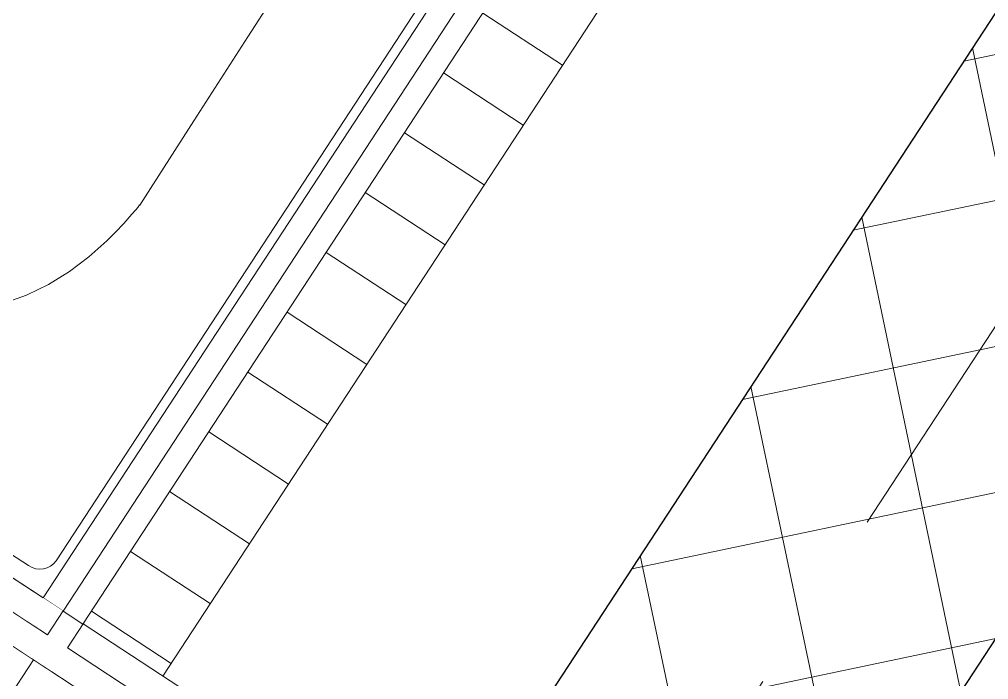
# Model space of a CAD drawing. Header units: metres. Extents: x 2696278.3 to 2696314, y 1245153.2 to 1245192.4.
# Drawn here: x 2696298.985 to 2696299.494, y 1245177.748 to 1245178.094 of the extents above; entities that cross this region are included whole.
import ezdxf

# ---------------------------------------------------------------- set-up
doc = ezdxf.new("R2010")
doc.units = ezdxf.units.M
doc.set_wipeout_variables(frame=1)
doc.linetypes.add('000_hbf_Strichpunkt 3_1_1mm Achsen', pattern=[0.25, 0.15, -0.05, 0, -0.05])
doc.linetypes.add('Wipeout_Contour', pattern=[10000, 0, -10000])
for name, color, linetype in [('0_C22_Innenwandkonstruktion.3D', 7, 'Continuous'), ('0_C22_Innenwandkonstruktion.3D Bauteilschraffuren', 7, 'Continuous'), ('0_C22_Innenwandkonstruktion.3D Schichttrennlinien', 7, 'Continuous'), ('0_E33_Sonnenschutz.3D', 7, 'Continuous'), ('0_G20_Bodenbelag.3D', 7, 'Continuous'), ('1_M01_Achsen.V', 7, 'Continuous'), ('1_R01_Raumstempel.V Kontur', 7, 'Continuous')]:
    doc.layers.add(name, color=color, linetype=linetype)

msp = doc.modelspace()

# ---------------------------------------------------------------- linework, layer by layer
at = {"layer": '0_G20_Bodenbelag.3D', "color": 255, "linetype": 'Wipeout_Contour', "lineweight": 18, "flags": 128}
msp.add_lwpolyline([(2696299.54816, 1245181.20713), (2696299.50435, 1245181.14019), (2696299.42067, 1245181.19495), (2696298.90597, 1245180.40839), (2696298.98964, 1245180.35363), (2696297.81785, 1245178.56294), (2696298.99769, 1245177.79088), (2696300.72799, 1245180.43507)], close=True, dxfattribs=at)
at = {"layer": '1_R01_Raumstempel.V Kontur', "color": 21, "linetype": 'Continuous', "lineweight": 0, "true_color": 0xffa8a8, "flags": 128}
msp.add_lwpolyline([(2696298.90596, 1245180.40839), (2696298.98964, 1245180.35363), (2696297.81781, 1245178.56289), (2696299.0102, 1245177.78261), (2696299.4506, 1245178.45561), (2696300.74055, 1245180.42686), (2696299.54816, 1245181.20713), (2696299.50435, 1245181.14019), (2696299.42067, 1245181.19495)], close=True, dxfattribs=at)

# ---------------------------------------------------------------- next in the draw order: wipeouts: each hides what was drawn before it
at = {"color": 254, "linetype": 'Wipeout_Contour', "lineweight": 0, "ltscale": 28.368813}
msp.add_wipeout([(2696299.01861, 1245177.77719), (2696299.00815, 1245177.78404), (2696298.99993, 1245177.77149), (2696299.01039, 1245177.76464)], dxfattribs=at).dxf.layer = '0_C22_Innenwandkonstruktion.3D Bauteilschraffuren'

# ---------------------------------------------------------------- next in the draw order: wipeouts: each hides what was drawn before it
at = {"color": 254, "linetype": 'Wipeout_Contour', "lineweight": 0, "ltscale": 29.993391}
msp.add_wipeout([(2696299.43433, 1245178.45814), (2696298.99765, 1245177.79083), (2696299.00811, 1245177.78398), (2696299.44479, 1245178.4513)], dxfattribs=at).dxf.layer = '0_C22_Innenwandkonstruktion.3D Bauteilschraffuren'

# ---------------------------------------------------------------- next in the draw order: wipeouts: each hides what was drawn before it
at = {"color": 254, "linetype": 'Wipeout_Contour', "lineweight": 0, "ltscale": 29.966969}
msp.add_wipeout([(2696299.43795, 1245178.44084), (2696299.00811, 1245177.78398), (2696299.01857, 1245177.77714), (2696299.44841, 1245178.434)], dxfattribs=at).dxf.layer = '0_C22_Innenwandkonstruktion.3D Bauteilschraffuren'

# ---------------------------------------------------------------- next in the draw order: linework, layer by layer
at = {"layer": '0_C22_Innenwandkonstruktion.3D', "color": 7, "linetype": 'Continuous', "lineweight": 13, "flags": 128}
msp.add_lwpolyline([(2696299.00811, 1245177.78398), (2696298.99765, 1245177.79083)], dxfattribs=at)
at = {"layer": '0_C22_Innenwandkonstruktion.3D Schichttrennlinien', "color": 7, "linetype": 'Continuous', "lineweight": 5}
msp.add_line((2696299.00815, 1245177.78404), (2696298.99993, 1245177.77149), dxfattribs=at)

# ---------------------------------------------------------------- next in the draw order: wipeouts: each hides what was drawn before it
at = {"color": 254, "linetype": 'Wipeout_Contour', "lineweight": 0, "ltscale": 29.864124}
msp.add_wipeout([(2696299.42103, 1245178.39216), (2696299.01857, 1245177.77714), (2696299.06041, 1245177.74976), (2696299.46287, 1245178.36478)], dxfattribs=at).dxf.layer = '0_C22_Innenwandkonstruktion.3D Bauteilschraffuren'

# ---------------------------------------------------------------- next in the draw order: hatches: boundary and pattern name
at = {"layer": '0_C22_Innenwandkonstruktion.3D Bauteilschraffuren', "linetype": 'Continuous', "lineweight": 0, "true_color": 0x000000}
h = msp.add_hatch(dxfattribs=at)
h.set_pattern_fill('DÄMMSTOFF__ALLGEMEIN_VER_31', color=18, angle=-33.2, style=0, pattern_type=2)
h.set_pattern_definition([(146.8, (2696295.289407, 1245171.756836), (0.0205336, 0.03137867), [])])
h.paths.add_polyline_path([(2696299.42103, 1245178.39216), (2696299.01857, 1245177.77714), (2696299.06041, 1245177.74976), (2696299.46287, 1245178.36478)])

# ---------------------------------------------------------------- next in the draw order: linework, layer by layer
at = {"layer": '0_C22_Innenwandkonstruktion.3D', "color": 7, "linetype": 'Continuous', "lineweight": 13, "flags": 128}
for points in [[(2696299.43433, 1245178.45814), (2696298.99765, 1245177.79083)], [(2696299.06041, 1245177.74976), (2696299.46287, 1245178.36478)], [(2696299.01857, 1245177.77714), (2696299.00811, 1245177.78398)], [(2696299.06041, 1245177.74976), (2696299.01857, 1245177.77714)]]:
    msp.add_lwpolyline(points, dxfattribs=at)
at = {"layer": '0_C22_Innenwandkonstruktion.3D Schichttrennlinien', "color": 7, "linetype": 'Continuous', "lineweight": 5}
for p, q in [((2696299.43795, 1245178.44084), (2696299.00811, 1245177.78398)), ((2696299.42103, 1245178.39216), (2696299.01857, 1245177.77714)), ((2696299.01039, 1245177.76464), (2696299.01861, 1245177.77719))]:
    msp.add_line(p, q, dxfattribs=at)

# ---------------------------------------------------------------- next in the draw order: wipeouts: each hides what was drawn before it
at = {"color": 254, "linetype": 'Wipeout_Contour', "lineweight": 0, "ltscale": 34.648928}
msp.add_wipeout([(2696299.34381, 1245177.53451), (2696301.0878, 1245180.19962), (2696300.93719, 1245180.29818), (2696299.19319, 1245177.63307)], dxfattribs=at).dxf.layer = '0_C22_Innenwandkonstruktion.3D Bauteilschraffuren'
at = {"color": 254, "linetype": 'Wipeout_Contour', "lineweight": 0, "ltscale": 28.748556}
msp.add_wipeout([(2696298.99769, 1245177.79088), (2696297.82203, 1245178.56021), (2696297.81382, 1245178.54766), (2696298.98947, 1245177.77833)], dxfattribs=at).dxf.layer = '0_C22_Innenwandkonstruktion.3D Bauteilschraffuren'

# ---------------------------------------------------------------- next in the draw order: hatches: boundary and pattern name
at = {"layer": '0_C22_Innenwandkonstruktion.3D Bauteilschraffuren', "linetype": 'Continuous', "lineweight": 0, "true_color": 0x000000}
h = msp.add_hatch(dxfattribs=at)
h.set_pattern_fill('BETON_0001', color=18, angle=-33.2, style=0, pattern_type=2)
h.set_pattern_definition([(101.8, (2696295.28941, 1245171.756836), (0.07341505, 0.0153372), []), (191.8, (2696295.28941, 1245171.756836), (-0.0153372, 0.07341505), [])])
h.paths.add_polyline_path([(2696299.34381, 1245177.53451), (2696301.0878, 1245180.19962), (2696300.93719, 1245180.29818), (2696299.19319, 1245177.63307)])

# ---------------------------------------------------------------- next in the draw order: linework, layer by layer
at = {"layer": '0_C22_Innenwandkonstruktion.3D', "color": 7, "linetype": 'Continuous', "lineweight": 25, "flags": 128}
for points in [[(2696300.93719, 1245180.29818), (2696299.19319, 1245177.63307)], [(2696299.34381, 1245177.53451), (2696301.0878, 1245180.19962)]]:
    msp.add_lwpolyline(points, dxfattribs=at)

# ---------------------------------------------------------------- next in the draw order: wipeouts: each hides what was drawn before it
at = {"color": 254, "linetype": 'Wipeout_Contour', "lineweight": 0, "ltscale": 28.370149}
msp.add_wipeout([(2696299.00815, 1245177.78404), (2696298.99769, 1245177.79088), (2696298.98947, 1245177.77833), (2696298.99993, 1245177.77149)], dxfattribs=at).dxf.layer = '0_C22_Innenwandkonstruktion.3D Bauteilschraffuren'

# ---------------------------------------------------------------- next in the draw order: wipeouts: each hides what was drawn before it
at = {"color": 254, "linetype": 'Wipeout_Contour', "lineweight": 0, "ltscale": 28.688917}
msp.add_wipeout([(2696298.99993, 1245177.77149), (2696297.81382, 1245178.54766), (2696297.80561, 1245178.5351), (2696298.99172, 1245177.75893)], dxfattribs=at).dxf.layer = '0_C22_Innenwandkonstruktion.3D Bauteilschraffuren'
at = {"color": 254, "linetype": 'Wipeout_Contour', "lineweight": 0, "ltscale": 28.364342}
msp.add_wipeout([(2696299.01039, 1245177.76464), (2696299.19866, 1245177.64144), (2696299.20688, 1245177.65399), (2696299.01861, 1245177.77719)], dxfattribs=at).dxf.layer = '0_C22_Innenwandkonstruktion.3D Bauteilschraffuren'

# ---------------------------------------------------------------- next in the draw order: wipeouts: each hides what was drawn before it
at = {"color": 254, "linetype": 'Wipeout_Contour', "lineweight": 0, "ltscale": 28.308985}
msp.add_wipeout([(2696299.01039, 1245177.76464), (2696298.99993, 1245177.77149), (2696298.99172, 1245177.75893), (2696299.00218, 1245177.75209)], dxfattribs=at).dxf.layer = '0_C22_Innenwandkonstruktion.3D Bauteilschraffuren'

# ---------------------------------------------------------------- next in the draw order: wipeouts: each hides what was drawn before it
at = {"color": 254, "linetype": 'Wipeout_Contour', "lineweight": 0, "ltscale": 28.304505}
msp.add_wipeout([(2696299.00218, 1245177.75209), (2696299.19045, 1245177.62889), (2696299.19866, 1245177.64144), (2696299.01039, 1245177.76464)], dxfattribs=at).dxf.layer = '0_C22_Innenwandkonstruktion.3D Bauteilschraffuren'

# ---------------------------------------------------------------- next in the draw order: wipeouts: each hides what was drawn before it
at = {"color": 254, "linetype": 'Wipeout_Contour', "lineweight": 0, "ltscale": 28.557283}
msp.add_wipeout([(2696297.77823, 1245178.49327), (2696299.16307, 1245177.58705), (2696299.19045, 1245177.62889), (2696297.80561, 1245178.5351)], dxfattribs=at).dxf.layer = '0_C22_Innenwandkonstruktion.3D Bauteilschraffuren'

# ---------------------------------------------------------------- next in the draw order: hatches: boundary and pattern name
at = {"layer": '0_C22_Innenwandkonstruktion.3D Bauteilschraffuren', "linetype": 'Continuous', "lineweight": 0, "true_color": 0x000000}
h = msp.add_hatch(dxfattribs=at)
h.set_pattern_fill('DÄMMSTOFF__ALLGEMEIN_VER_31', color=18, angle=-33.2, style=0, pattern_type=2)
h.set_pattern_definition([(56.8, (2696295.289407, 1245171.756836), (-0.03137866, 0.02053362), [])])
h.paths.add_polyline_path([(2696297.77823, 1245178.49327), (2696299.16307, 1245177.58705), (2696299.19045, 1245177.62889), (2696297.80561, 1245178.5351)])

# ---------------------------------------------------------------- next in the draw order: linework, layer by layer
at = {"layer": '0_C22_Innenwandkonstruktion.3D', "color": 7, "linetype": 'Continuous', "lineweight": 13, "flags": 128}
for points in [[(2696298.99769, 1245177.79088), (2696297.82203, 1245178.56021)], [(2696299.20688, 1245177.65399), (2696299.01861, 1245177.77719)]]:
    msp.add_lwpolyline(points, dxfattribs=at)
at = {"layer": '0_C22_Innenwandkonstruktion.3D Schichttrennlinien', "color": 7, "linetype": 'Continuous', "lineweight": 5}
for p, q in [((2696298.99993, 1245177.77149), (2696297.81382, 1245178.54766)), ((2696299.19045, 1245177.62889), (2696297.80561, 1245178.5351)), ((2696299.00815, 1245177.78404), (2696298.99993, 1245177.77149)), ((2696299.01039, 1245177.76464), (2696299.01861, 1245177.77719)), ((2696299.19866, 1245177.64144), (2696299.01039, 1245177.76464))]:
    msp.add_line(p, q, dxfattribs=at)
at = {"layer": '0_E33_Sonnenschutz.3D', "color": 7, "linetype": 'Continuous', "lineweight": 13}
for p, q in [((2696297.83648, 1245178.5626), (2696298.98991, 1245177.80781)), ((2696299.00441, 1245177.81029), (2696299.4315, 1245178.46294)), ((2696299.10505, 1245178.08515), (2696299.1335, 1245178.12921)), ((2696299.07667, 1245178.04106), (2696299.10505, 1245178.08515)), ((2696299.04831, 1245177.99694), (2696299.07667, 1245178.04106)), ((2696299.0442, 1245177.99207), (2696299.04626, 1245177.9945)), ((2696299.04626, 1245177.9945), (2696299.04727, 1245177.99573)), ((2696299.04727, 1245177.99573), (2696299.04828, 1245177.99696)), ((2696299.04828, 1245177.99696), (2696299.04829, 1245177.99696)), ((2696299.04829, 1245177.99696), (2696299.0483, 1245177.99695)), ((2696299.0483, 1245177.99695), (2696299.04831, 1245177.99695)), ((2696299.03999, 1245177.9873), (2696299.0442, 1245177.99207)), ((2696299.03562, 1245177.98265), (2696299.03999, 1245177.9873)), ((2696299.03111, 1245177.97817), (2696299.03562, 1245177.98265)), ((2696299.02162, 1245177.96973), (2696299.03111, 1245177.97817)), ((2696299.01147, 1245177.96206), (2696299.02162, 1245177.96973)), ((2696299.00054, 1245177.9553), (2696299.01147, 1245177.96206)), ((2696298.98892, 1245177.94965), (2696299.00054, 1245177.9553)), ((2696298.97672, 1245177.94531), (2696298.98892, 1245177.94965))]:
    msp.add_line(p, q, dxfattribs=at)
msp.add_ellipse((2696298.99539, 1245177.81619), major_axis=(0.00902, -0.0059), ratio=0.929018, start_param=4.712389, end_param=6.283185, dxfattribs=at)
at = {"layer": '1_M01_Achsen.V', "color": 62, "linetype": '000_hbf_Strichpunkt 3_1_1mm Achsen', "lineweight": 13, "true_color": 0x8cbb26}
msp.add_line((2696305.17945, 1245186.61668), (2696287.10988, 1245159.00347), dxfattribs=at)
msp.add_line((2696305.17945, 1245186.61668), (2696287.10988, 1245159.00347), dxfattribs=at)

doc.saveas('drawing.dxf')
